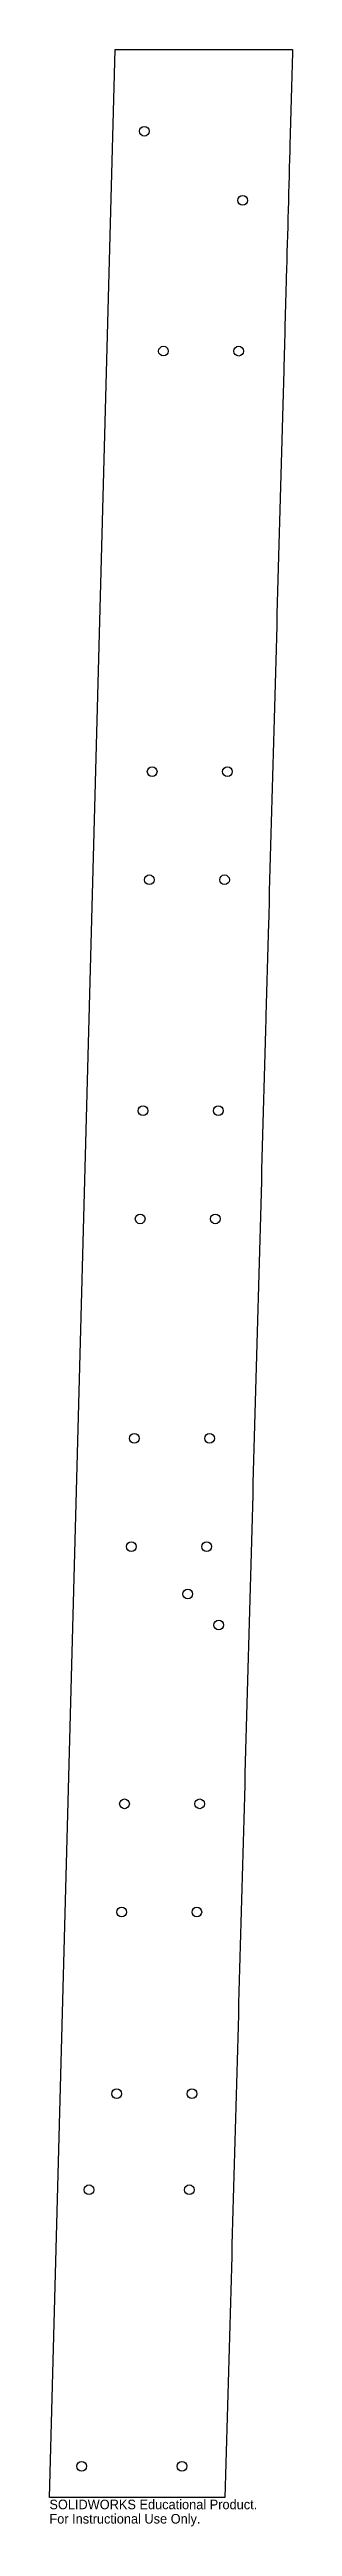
# Model space of a CAD drawing. Header units: inches. Extents: x 12.4 to 17.3, y 235.5 to 284.8.
import ezdxf

# ---------------------------------------------------------------- set-up
doc = ezdxf.new("R2010")
doc.units = ezdxf.units.IN
doc.header["$MEASUREMENT"] = 0
doc.styles.add('SLDTEXTSTYLE0', font='Arail.ttf')

msp = doc.modelspace()

# ---------------------------------------------------------------- linework, layer by layer
at = {"color": 1, "linetype": 'Continuous', "lineweight": 25}
for p, q in [((12.432, 236.1), (13.742, 284.803)), ((13.742, 284.803), (17.281, 284.803)), ((15.933, 236.1), (12.432, 236.1))]:
    msp.add_line(p, q, dxfattribs=at)
for centre, radius in [((14.323, 283.178), 0.0968), ((16.287, 281.803), 0.0967), ((14.706, 278.803), 0.0967), ((16.206, 278.803), 0.0968), ((14.481, 270.438), 0.0967), ((15.982, 270.438), 0.0967), ((14.423, 268.286), 0.0968), ((15.924, 268.286), 0.0968), ((14.3, 263.692), 0.0967), ((15.8, 263.692), 0.0967), ((14.242, 261.54), 0.0967), ((15.742, 261.54), 0.0967), ((14.124, 257.174), 0.0968), ((15.625, 257.174), 0.0967), ((14.067, 255.021), 0.0967), ((15.567, 255.021), 0.0968), ((15.191, 254.078), 0.0968), ((15.809, 253.459), 0.0968), ((13.929, 249.903), 0.0968), ((15.429, 249.903), 0.0967), ((13.871, 247.751), 0.0968), ((15.372, 247.751), 0.0967), ((13.774, 244.137), 0.0968), ((15.274, 244.137), 0.0967), ((13.222, 242.225), 0.0968), ((15.223, 242.225), 0.0968), ((13.074, 236.725), 0.0968), ((15.075, 236.725), 0.0968)]:
    msp.add_circle(centre, radius, dxfattribs=at)
msp.add_open_spline([(17.281, 284.803), (17.263, 284.187), (17.246, 283.571), (17.229, 282.955), (17.205, 282.059), (17.18, 281.164), (17.155, 280.268), (17.138, 279.652), (17.121, 279.036), (17.104, 278.42), (17.036, 275.956), (16.968, 273.492), (16.899, 271.028), (16.866, 269.809), (16.832, 268.59), (16.798, 267.371), (16.781, 266.755), (16.764, 266.139), (16.747, 265.523), (16.679, 263.059), (16.611, 260.595), (16.543, 258.131), (16.474, 255.667), (16.406, 253.203), (16.338, 250.738), (16.271, 248.299), (16.203, 245.859), (16.136, 243.419), (16.068, 240.98), (16.001, 238.54), (15.933, 236.1)], degree=3, knots=[-0.442931, -0.442931, -0.442931, -0.442931, -0.395971, -0.395971, -0.395971, -0.32771, -0.32771, -0.32771, -0.28075, -0.28075, -0.28075, -0.092909, -0.092909, -0.092909, 0, 0, 0, 0.04696, 0.04696, 0.04696, 0.234801, 0.234801, 0.234801, 0.422642, 0.422642, 0.422642, 0.608615, 0.608615, 0.608615, 0.794589, 0.794589, 0.794589, 0.794589], dxfattribs=at)

# ---------------------------------------------------------------- texts
at = {"color": 7, "linetype": 'Continuous', "char_height": 0.1903, "attachment_point": 1, "style": 'SLDTEXTSTYLE0'}
for s, insert in [('SOLIDWORKS Educational Product.', (12.432, 236.06)), ('For Instructional Use Only.', (12.432, 235.775))]:
    msp.add_mtext(s, dxfattribs=dict(at, insert=insert))

doc.saveas('drawing.dxf')
